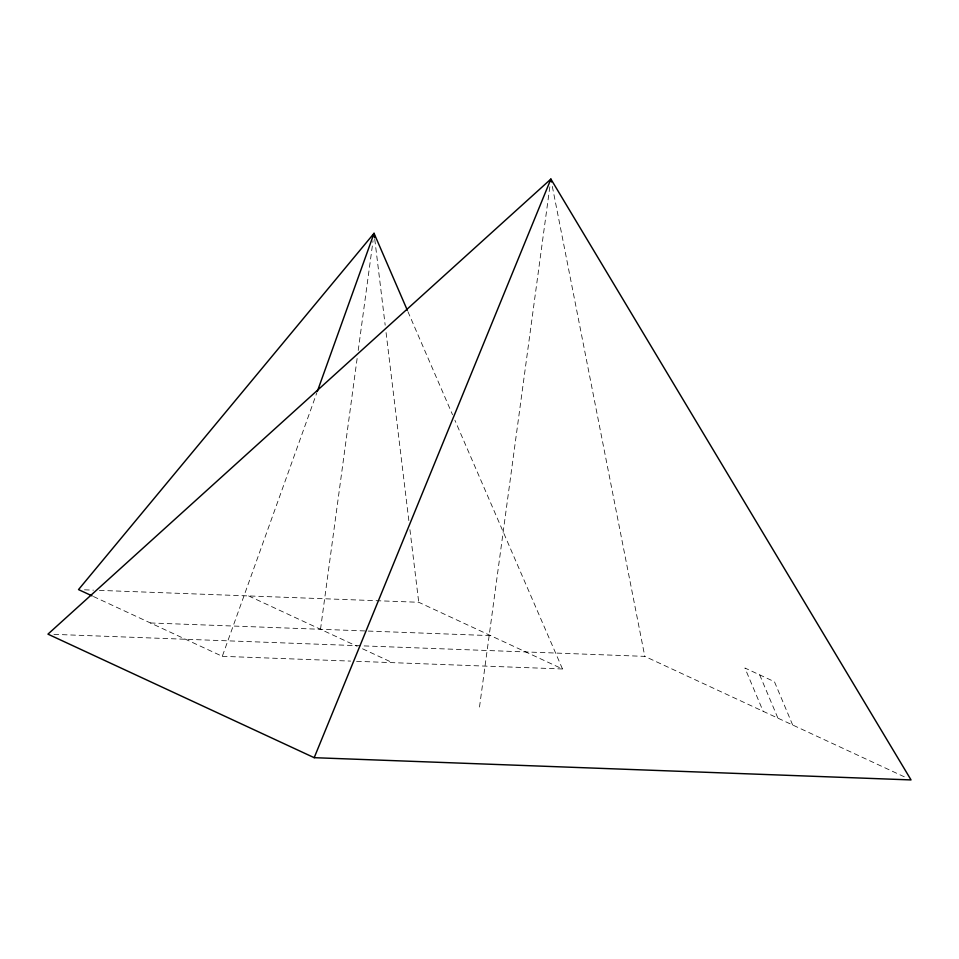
<?xml version="1.0" encoding="UTF-8"?>
<svg xmlns="http://www.w3.org/2000/svg" width="959" height="959" viewBox="0 0 959 959"><rect width="100%" height="100%" fill="white"/><g stroke="black" fill="none" stroke-linecap="round" stroke-linejoin="round"><path stroke-width="0.72" stroke-dasharray="4.79 3.6" d="M320.51 629.296L357.204 357.899M358.21 350.479L373.051 240.733M479.5 707.035L549.879 186.49M93.443 596.522L222.296 656.316L316.89 392.651M84.488 589.821L93.443 590.145M99.412 590.372L418.735 602.276L562.501 668.986L454.902 420.234M150.407 622.954L366.77 631.01M368.268 631.07L490.612 635.625M53.932 634.355L644.808 656.376L907.01 778.061M222.296 656.316L350.622 661.099M356.592 661.314L562.501 668.986M248.633 595.935L357.132 646.282M362.562 648.799L392.399 662.645M407.935 311.651L452.528 414.732M792.673 725.004L774.44 681.705L744.915 668.003L763.148 711.29M759.66 674.836L777.929 718.159M552.324 186.418L644.808 656.376M374.765 239.247L385.182 325.185M386.069 332.593L408.858 520.773M409.937 529.668L418.735 602.276"/><path stroke-width="1.44" d="M317.393 391.236L374.046 233.313L407.347 310.284M314.192 757.682L550.886 179.069L911.05 779.931L314.192 757.682L47.95 634.139L550.886 179.069L551.461 182.006M92.088 595.887L78.518 589.593L374.046 233.313L374.585 237.76"/></g></svg>
